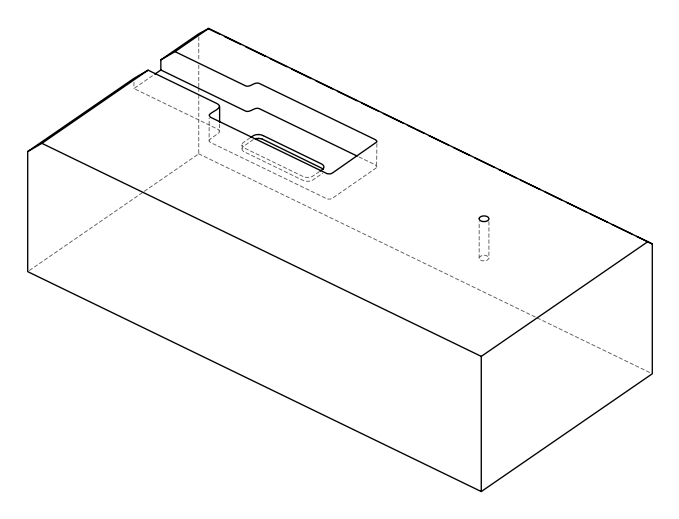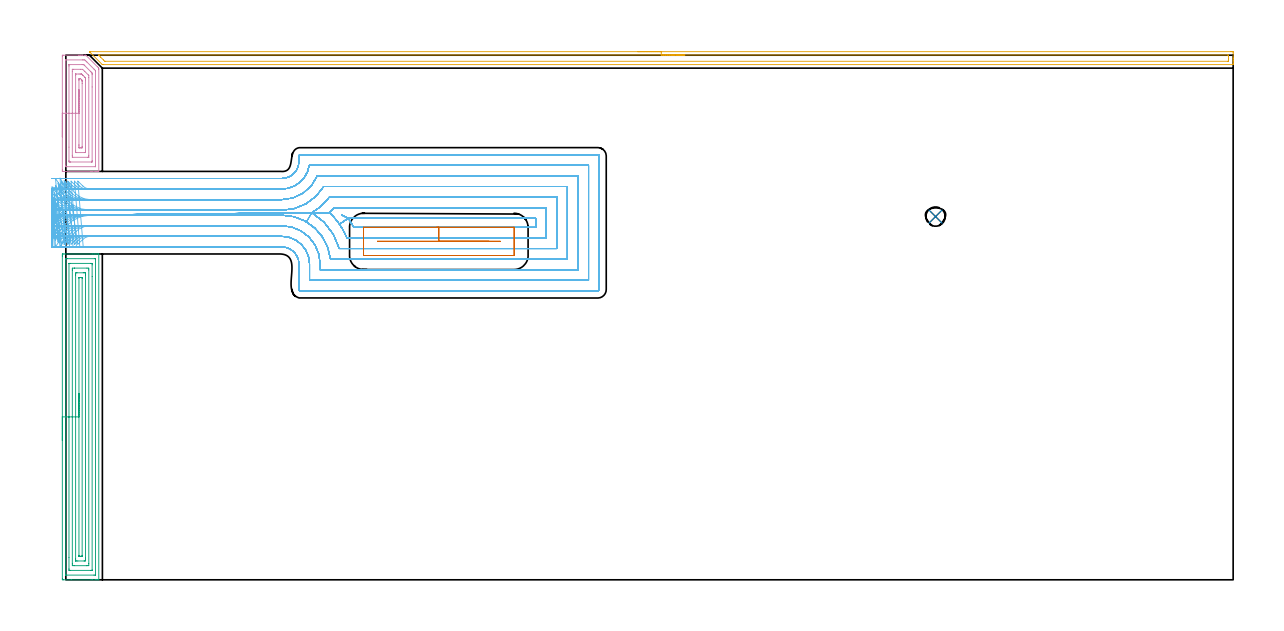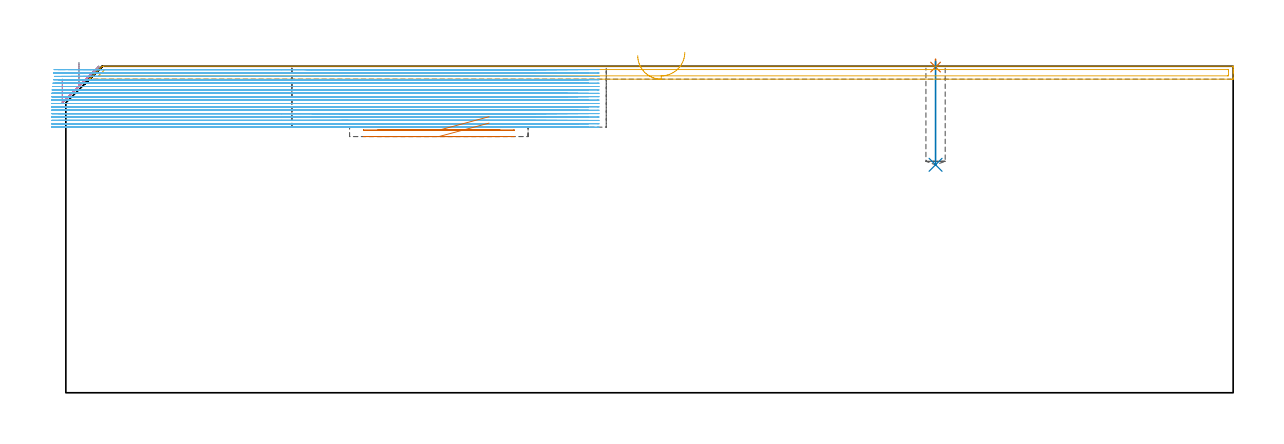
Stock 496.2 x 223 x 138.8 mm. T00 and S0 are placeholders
(PLAN: 7 operations, 4 tool changes, 126.7 min)
(1 SPOT_DRILL | STEP1POCKET | NXT0321_9005460120000 | 0.03 min | 2 mm3)
(2 DRILL_BLIND_HOLE_INTO_CENTER | STEP1POCKET | NXT0301_053 | 0.18 min | 2138 mm3)
(3 AREA_MILL | FG_CHAMFER_SURFACE | UGT0205_001 | 6.91 min | 17514 mm3)
(4 AREA_MILL_1 | FG_CHAMFER_SURFACE_1 | UGT0205_001 | 2.58 min | 6811 mm3)
(5 AREA_MILL_2 | FG_CHAMFER_SURFACE_2 | UGT0205_001 | 7.94 min | 7300 mm3)
(6 MILL_OPEN_POCKET | POCKET_OPEN | NXT0201_008 | Follow Part, ap 1.5, ae 75% | 107.83 min | 306696 mm3)
(7 MILL_RECTANGULAR_POCKET | POCKET_RECTANGULAR_STRAIGHT | UGT0201_129 | Follow Part, ap 2.975, ae 75% | 1.24 min | 7114 mm3)
(TOOL NXT0321_9005460120000 | NC Spot Drill, 142deg, 12mm, Carbide, Uncoated | D12 PA142 FL30 Z2)
(TOOL NXT0301_053 | Carbide Drill 8.2mm [860.1-0820-025A1-MM 2214] | D8.2 PA140 FL47 Z2)
(TOOL UGT0205_001 | Chamfer Mill 20 x 3 x 45 deg. | D20 FL50 Z2)
(TOOL NXT0201_008 | ENDMILL 6mm [2P460-0600-NA 1630] | D6 FL26 Z6)
(TOOL UGT0201_129 | Carbide End Mill 11.9 | D11.9 FL15 Z4)
(OP 1 SPOT_DRILL)
G17 G21 G94 G90
T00 M6
G54
G17 G0 G90 X369.7 Y154.4 S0 M3
G43 Z148.8 H0
G94 G81 G98 Z138.447 F250. R141.8
G80
M5
M2
(OP 2 DRILL_BLIND_HOLE_INTO_CENTER)
G17 G21 G94 G90
T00 M6
G54
G17 G0 G90 X369.7 Y154.4 S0 M3
G43 Z148.8 H1
G94 G81 G98 Z96.9 F250. R140.8
G80
M5
M2
(OP 3 AREA_MILL)
G17 G21 G94 G90
T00 M6
G54
G17 G0 G90 X-1.5 Y59.25 S1061 M3
G43 Z148.8 H0
Z133.3
G94 G1 Y59.288 Z132.428 F250.
Y59.402 Z131.563
Y59.591 Z130.712
Y59.853 Z129.88
Y60.187 Z129.074
Y60.59 Z128.3
Y61.058 Z127.564
Y61.59 Z126.872
Y62.179 Z126.229
Y62.822 Z125.64
Y63.514 Z125.108
Y64.25 Z124.64
Y65.024 Z124.237
Y65.83 Z123.903
Y66.662 Z123.641
Y67.514 Z123.452
Y68.378 Z123.338
Y69.25 Z123.3
Y137.622
X-1.498 Y137.906 Z123.302
X-1.492 Y138.493 Z123.306
X-1.483 Y138.497 Z123.314
X-0.891 Y138.499 Z123.906
X-0.297 Y138.5 Z124.5
X10.713 Z135.507
X11.309 Z136.106
X11.606 Z136.402
X12.202 Z136.998
X12.499 Z137.294
X13.079 Z137.878
X13.596 Z138.395
X13.948 Y138.493 Z138.74
X13.997 Y138.49 Z138.788
X14. Y138.352 Z138.8
Y0.148
X13.997 Y0.01 Z138.788
X13.948 Y0.007 Z138.74
X13.595 Y0. Z138.395
X13.092 Z137.891
X12.499 Z137.294
X11.309 Z136.106
X10.713 Z135.507
X2.263 Z127.06
X-1.13 Z123.667
X-1.19 Y0.001 Z123.607
X-1.492 Y0.01 Z123.306
X-1.499 Y0.309 Z123.299
Y0.335
X-1.5 Y69.25 Z123.3
X-0.086 Z124.714
Y136.21
X-0.084 Y136.297 Z124.716
X-0.079 Y136.469 Z124.721
X-0.075 Y136.492 Z124.725
X-0.069 Y136.495 Z124.731
X-0.046 Y136.498 Z124.754
X0.001 Y136.5 Z124.801
X0.516 Z125.316
X12.121 Z136.921
X12.499 Y136.497 Z137.299
X12.552 Y136.494 Z137.352
X12.579 Y136.49 Z137.379
X12.582 Y136.383 Z137.382
X12.585 Y136.21 Z137.385
X12.586 Y2.291 Z137.386
X12.584 Y2.203 Z137.384
X12.579 Y2.031 Z137.379
X12.575 Y2.008 Z137.375
X12.569 Y2.005 Z137.369
X12.546 Y2.002 Z137.346
X12.499 Y2. Z137.299
X11.984 Z136.784
X0.379 Z125.179
X0.001 Y2.003 Z124.801
X-0.052 Y2.006 Z124.748
X-0.079 Y2.01 Z124.721
X-0.082 Y2.117 Z124.718
X-0.085 Y2.29 Z124.715
X-0.086 Y69.25 Z124.714
X1.328 Z126.128
X1.329 Y134.339 Z126.129
X1.33 Y134.454 Z126.13
X1.332 Y134.481 Z126.132
X1.334 Y134.487 Z126.134
X1.358 Y134.492 Z126.158
X1.465 Y134.497 Z126.265
X1.626 Y134.5 Z126.426
X1.787 Z126.587
X10.553 Z135.353
X10.713 Y134.498 Z135.513
X10.874 Y134.494 Z135.674
X11.165 Y134.482 Z135.965
X11.167 Y134.339 Z135.967
X11.17 Y133.883 Z135.97
X11.171 Y128.978 Z135.971
Y4.161
X11.17 Y4.046 Z135.97
X11.168 Y4.019 Z135.968
X11.166 Y4.013 Z135.966
X11.141 Y4.008 Z135.941
X11.035 Y4.003 Z135.835
X10.874 Y4. Z135.674
X10.713 Z135.513
X1.947 Z126.747
X1.787 Y4.002 Z126.587
X1.626 Y4.006 Z126.426
X1.335 Y4.018 Z126.135
X1.333 Y4.161 Z126.133
X1.329 Y4.617 Z126.129
X1.328 Y9.494 Z126.128
Y69.25
X2.743 Z127.543
Y131.665
X2.75 Y132.486 Z127.55
X3.572 Y132.5 Z128.372
X3.628 Z128.428
X8.984 Z133.784
X9.75 Y132.484 Z134.55
X9.757 Y131.728 Z134.557
Y6.835
X9.75 Y6.014 Z134.55
X8.928 Y6. Z133.728
X8.872 Z133.672
X3.516 Z128.316
X2.75 Y6.016 Z127.55
X2.743 Y6.772 Z127.543
Y69.25
X4.157 Z128.957
Y129.297
X4.158 Y129.881 Z128.958
X4.16 Y130.186 Z128.96
X4.164 Y130.486 Z128.964
X4.465 Y130.494 Z129.265
X4.739 Y130.498 Z129.539
X7.416 Y130.5 Z132.216
X8.035 Y130.497 Z132.835
X8.315 Y130.493 Z133.115
X8.337 Y130.483 Z133.137
X8.339 Y130.47 Z133.139
X8.342 Y129.881 Z133.142
X8.343 Y129.574 Z133.143
Y9.203
X8.342 Y8.619 Z133.142
X8.34 Y8.314 Z133.14
X8.336 Y8.014 Z133.136
X8.035 Y8.006 Z132.835
X7.761 Y8.002 Z132.561
X5.084 Y8. Z129.884
X4.465 Y8.003 Z129.265
X4.185 Y8.007 Z128.985
X4.163 Y8.017 Z128.963
X4.161 Y8.03 Z128.961
X4.158 Y8.619 Z128.958
X4.157 Y8.926 Z128.957
Y69.25
X5.571 Z130.371
X5.572 Y128.098 Z130.372
X5.574 Y128.437 Z130.374
X5.576 Y128.478 Z130.376
X5.578 Y128.49 Z130.378
X5.606 Y128.493 Z130.406
X5.713 Y128.497 Z130.513
X5.848 Y128.5 Z130.648
X6.25 Z131.05
X6.741 Z131.541
X6.884 Y128.497 Z131.684
X6.914 Y128.493 Z131.714
X6.922 Y128.49 Z131.722
X6.925 Y128.481 Z131.725
X6.927 Y128.448 Z131.727
X6.929 Y128.312 Z131.729
Y128.098
X6.928 Y10.402 Z131.728
X6.926 Y10.063 Z131.726
X6.924 Y10.022 Z131.724
X6.922 Y10.01 Z131.722
X6.893 Y10.007 Z131.693
X6.787 Y10.003 Z131.587
X6.652 Y10. Z131.452
X6.25 Z131.05
X5.759 Z130.559
X5.616 Y10.003 Z130.416
X5.586 Y10.007 Z130.386
X5.578 Y10.01 Z130.378
X5.575 Y10.019 Z130.375
X5.573 Y10.052 Z130.373
X5.571 Y10.188 Z130.371
Y10.402
Y69.25
Y70.122 Z130.409
Y70.986 Z130.523
Y71.838 Z130.712
Y72.67 Z130.974
Y73.476 Z131.308
Y74.25 Z131.711
Y74.986 Z132.18
Y75.678 Z132.711
Y76.321 Z133.3
Y76.91 Z133.943
Y77.442 Z134.635
Y77.91 Z135.371
Y78.313 Z136.145
Y78.647 Z136.951
Y78.909 Z137.783
Y79.098 Z138.635
Y79.212 Z139.499
Y79.25 Z140.371
G0 Z148.8
M5
M2
(OP 4 AREA_MILL_1)
G17 G21 G94 G90
T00 M6
G54
G17 G0 G90 X-1.5 Y188.3 S1061 M3
G43 Z148.8 H0
Z133.3
G94 G1 Y188.338 Z132.428 F250.
Y188.452 Z131.563
Y188.641 Z130.712
Y188.903 Z129.88
Y189.237 Z129.074
Y189.64 Z128.3
Y190.109 Z127.564
Y190.64 Z126.872
Y191.229 Z126.229
Y191.872 Z125.64
Y192.564 Z125.108
Y193.3 Z124.64
Y194.074 Z124.237
Y194.88 Z123.903
Y195.712 Z123.641
Y196.564 Z123.452
Y197.428 Z123.338
Y198.3 Z123.3
Y222.395
X-1.497 Y222.682 Z123.302
X-1.492 Y222.99 Z123.306
X-1.179 Y223. Z123.618
X5.357 Z130.151
X5.933 Z130.729
X6.25 Z131.046
X6.825 Z131.621
X7.143 Z131.938
X8.065 Z132.865
X8.482 Y222.999 Z133.281
X8.497 Y222.998 Z133.296
X8.509 Y222.99 Z133.308
X13.391 Y218.11 Z138.189
X13.853 Y217.647 Z138.652
X13.998 Y217.495 Z138.787
X14. Y217.04 Z138.8
Y173.759
X13.997 Y173.61 Z138.788
X13.945 Y173.607 Z138.736
X13.567 Y173.6 Z138.366
X13.134 Z137.933
X12.499 Z137.294
X11.289 Z136.086
X10.713 Z135.508
X-1.13 Z123.667
X-1.495 Y173.601 Z123.302
X-1.496 Y173.602 Z123.301
X-1.499 Y174.205
X-1.5 Y198.3 Z123.3
X-0.086 Z124.714
Y220.697
X-0.084 Y220.784 Z124.716
X-0.079 Y220.957 Z124.721
X-0.077 Y220.992 Z124.723
X-0.071 Y220.994 Z124.729
X-0.047 Y220.997 Z124.753
X0.001 Y220.999 Z124.801
X7.143 Z131.943
X7.648 Y220.997 Z132.448
X8.035 Y220.99 Z132.835
X8.432 Y220.61 Z133.232
X8.928 Y220.121 Z133.728
X12.01 Y217.041 Z136.81
X12.499 Y216.55 Z137.299
X12.547 Y216.498 Z137.347
X12.57 Y216.47 Z137.37
X12.579 Y216.455 Z137.379
X12.581 Y216.409 Z137.381
X12.585 Y216.235 Z137.385
Y216.148
Y175.903
X12.584 Y175.816 Z137.384
X12.579 Y175.643 Z137.379
X12.577 Y175.608 Z137.377
X12.571 Y175.606 Z137.371
X12.547 Y175.603 Z137.347
X12.499 Y175.601 Z137.299
X0.39 Z125.19
X0.001 Y175.608 Z124.801
X-0.053 Y175.61 Z124.747
X-0.079 Y175.62 Z124.721
X-0.086 Y175.99 Z124.714
Y198.3
X1.328 Z126.128
X1.329 Y218.391 Z126.129
X1.33 Y218.826 Z126.13
X1.333 Y218.939 Z126.133
X1.335 Y218.987 Z126.135
X1.438 Y218.993 Z126.238
X1.613 Y218.999 Z126.413
X6.968 Y219. Z131.768
X7.143 Y218.997 Z131.943
X7.317 Y218.99 Z132.117
X7.615 Y218.974 Z132.415
X7.772 Y218.826 Z132.572
X8.035 Y218.565 Z132.835
X10.452 Y216.148 Z135.252
X10.713 Y215.884 Z135.513
X11.025 Y215.564 Z135.825
X11.165 Y215.404 Z135.965
X11.167 Y215.256 Z135.967
X11.17 Y214.799 Z135.97
X11.171 Y209.501 Z135.971
Y178.209
X11.17 Y177.775 Z135.97
X11.167 Y177.661 Z135.967
X11.165 Y177.613 Z135.965
X11.062 Y177.607 Z135.862
X10.887 Y177.601 Z135.687
X1.961 Z126.761
X1.787 Y177.604 Z126.587
X1.612 Y177.61 Z126.412
X1.335 Y177.631 Z126.135
X1.333 Y177.775 Z126.133
X1.329 Y178.232 Z126.129
X1.328 Y183.919 Z126.128
Y198.3
X2.743 Z127.543
Y216.148
X2.749 Y216.971 Z127.549
X2.752 Y216.991 Z127.552
X2.774 Y216.993 Z127.574
X2.826 Y216.997 Z127.626
X2.933 Y216.999 Z127.733
X3.146 Y217. Z127.946
X6.291 Z131.091
X7.143 Y216.99 Z131.943
X8.003 Y216.148 Z132.803
X8.035 Y216.116 Z132.835
X9.573 Y214.577 Z134.373
X9.679 Y214.468 Z134.479
X9.73 Y214.411 Z134.53
X9.75 Y214.385 Z134.55
X9.757 Y213.471 Z134.557
Y180.452
X9.751 Y179.629 Z134.551
X9.748 Y179.609 Z134.548
X9.726 Y179.607 Z134.526
X9.673 Y179.603 Z134.473
X9.567 Y179.601 Z134.367
X9.354 Y179.6 Z134.154
X2.924 Y179.601 Z127.724
X2.823 Y179.603 Z127.623
X2.773 Y179.606 Z127.573
X2.753 Y179.609 Z127.553
X2.75 Y179.622 Z127.55
X2.743 Y180.388 Z127.543
Y180.452
Y198.3
X4.157 Z128.957
Y214.363
X4.158 Y214.67 Z128.958
X4.162 Y214.978 Z128.962
X4.164 Y214.991 Z128.964
X4.167 Y214.994 Z128.967
X4.186 Y214.998 Z128.986
X4.226 Y214.999 Z129.026
X4.305 Y215. Z129.105
X5.613 Z130.413
X6.25 Y214.999 Z131.05
X6.509 Y214.997 Z131.309
X6.664 Y214.99 Z131.464
X6.719 Y214.966 Z131.519
X6.82 Y214.872 Z131.62
X6.948 Y214.749 Z131.748
X7.143 Y214.558 Z131.943
X7.338 Y214.363 Z132.138
X8.035 Y213.666 Z132.835
X8.229 Y213.471 Z133.029
X8.293 Y213.4 Z133.093
X8.336 Y213.35 Z133.136
X8.338 Y213.316 Z133.138
X8.341 Y213.166 Z133.141
X8.343 Y212.579 Z133.143
Y212.271
Y182.237
X8.342 Y181.93 Z133.142
X8.338 Y181.622 Z133.138
X8.336 Y181.609 Z133.136
X8.333 Y181.606 Z133.133
X8.314 Y181.602 Z133.114
X8.274 Y181.601 Z133.074
X8.195 Y181.6 Z132.995
X4.465 Y181.601 Z129.265
X4.205 Y181.604 Z129.005
X4.171 Y181.61 Z128.971
X4.163 Y181.619 Z128.963
X4.161 Y181.648 Z128.961
X4.158 Y182.237 Z128.958
X4.157 Y182.544 Z128.957
Y198.3
X5.571 Z130.371
X5.572 Y212.364 Z130.372
X5.573 Y212.579 Z130.373
X5.578 Y212.917 Z130.378
X5.582 Y212.99 Z130.382
X5.688 Y212.994 Z130.488
X5.831 Y212.997 Z130.631
X6.25 Y212.99 Z131.05
X6.671 Y212.579 Z131.471
X6.813 Y212.433 Z131.613
X6.921 Y212.319 Z131.721
X6.923 Y212.239 Z131.723
X6.928 Y211.901 Z131.728
Y211.686
X6.929 Y211.008 Z131.729
X6.928 Y184.236 Z131.728
X6.926 Y184.021 Z131.726
X6.922 Y183.683 Z131.722
X6.918 Y183.61 Z131.718
X6.812 Y183.605 Z131.612
X6.67 Y183.601 Z131.47
X6.25 Z131.05
X5.777 Y183.602 Z130.577
X5.618 Y183.607 Z130.418
X5.587 Y183.61 Z130.387
X5.578 Y183.663 Z130.378
X5.574 Y183.805 Z130.374
X5.572 Y184.021 Z130.372
X5.571 Y184.7 Z130.371
Y184.914
Y198.3
Y199.172 Z130.409
Y200.037 Z130.523
Y200.888 Z130.712
Y201.72 Z130.974
Y202.526 Z131.308
Y203.3 Z131.711
Y204.036 Z132.18
Y204.728 Z132.711
Y205.371 Z133.3
Y205.96 Z133.943
Y206.492 Z134.635
Y206.96 Z135.371
Y207.363 Z136.145
Y207.697 Z136.951
Y207.959 Z137.783
Y208.148 Z138.635
Y208.262 Z139.5
Y208.3 Z140.371
G0 Z148.8
M5
M2
(OP 5 AREA_MILL_2)
G17 G21 G94 G90
T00 M6
G54
G17 G0 G90 X243.1 Y224.5 S1061 M3
G43 Z148.8 H0
Z143.3
G94 G1 X243.138 Z142.428 F250.
X243.252 Z141.564
X243.441 Z140.712
X243.703 Z139.88
X244.037 Z139.074
X244.44 Z138.3
X244.909 Z137.564
X245.44 Z136.872
X246.029 Z136.229
X246.672 Z135.64
X247.364 Z135.108
X248.1 Z134.64
X248.874 Z134.237
X249.68 Z133.903
X250.512 Z133.641
X251.364 Z133.452
X252.229 Z133.338
X253.1 Z133.3
X495.05
X495.585 Y224.499 Z133.301
X496.115 Y224.494 Z133.303
X496.192 Y224.491 Z133.305
X496.2 Y223.968 Z133.828
Y222.194 Z135.601
Y221.641 Z136.156
Y221.306 Z136.49
Y220.754 Z137.043
Y220.419 Z137.376
Y219.75 Z138.049
Y219.401 Z138.399
Y219.033 Z138.758
X496.191 Y219.002 Z138.788
X496.032 Y219. Z138.8
X15.974
X15.499 Y219.007 Z138.793
X15.457 Y219.042 Z138.757
X10.169 Y224.331 Z133.467
X10.09 Y224.412 Z133.386
X10.014 Y224.491 Z133.305
X10.125 Y224.498 Z133.302
X10.169 Y224.5 Z133.3
X253.1
Y223.086 Z134.714
X493.794
X494.19 Y223.081 Z134.719
X494.198 Y222.684 Z135.116
X494.2 Y221.306 Z136.494
X494.198 Y220.91 Z136.89
X494.19 Y220.419 Z137.381
X493.804 Y220.414 Z137.386
X16.872
X16.543 Y220.419 Z137.381
X15.974 Y220.977 Z136.823
X14.756 Y222.194 Z135.606
X14.188 Y222.765 Z135.035
X13.881 Y223.081 Z134.719
X14.183 Y223.086 Z134.714
X253.1
X253.972 Z134.752
X254.837 Z134.866
X255.688 Z135.055
X256.52 Z135.317
X257.326 Z135.651
X258.1 Z136.054
X258.836 Z136.523
X259.528 Z137.054
X260.171 Z137.643
X260.761 Z138.286
X261.292 Z138.978
X261.76 Z139.714
X262.163 Z140.488
X262.497 Z141.294
X262.759 Z142.126
X262.948 Z142.978
X263.062 Z143.843
X263.1 Z144.714
G0 Z148.8
M5
M2
(OP 6 MILL_OPEN_POCKET)
G17 G21 G94 G90
T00 M6
G54
G17 G0 G90 X-5.006 Y151.308 S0 M3
G43 Z148.8 H1
Z137.361
G94 G1 X-3. Y153.538 F250.
G2 X-0.214 Y156.051 R18. F500.
X-3. Y158.564 R18.
G1 X-5.006 Y160.795 F250.
X-3.279 Y143.649
X-2.181 Y146.441
G2 X10.382 Y155. R13.5 F500.
G1 X91.8
G2 X102.286 Y152.164 R20.8
G1 X104.554 Y156.05
X112.064
G2 X116.316 Y151.142 R29.8
G1 X120.018 Y153.7
G2 X122.347 Y149.8 R34.3
G1 X199.7
Y153.7
X120.018
X117.223 Y155.094
X120.018 Y153.7
X116.316 Y151.142
G2 X119.456 Y145.3 R29.8
G1 X204.2
Y158.2
X114.16
G2 X112.064 Y156.05 R29.8
G1 X104.554
G2 X116.224 Y140.8 R25.3
G1 X208.7
Y162.7
X112.025
G2 X104.554 Y156.05 R25.3
G1 X101.449
X104.554
X102.286 Y152.164
G2 X112.494 Y136.3 R20.8
G1 X213.2
Y167.2
X109.637
G2 X91.8 Y157.1 R20.8
G1 X10.384
G2 X-2.18 Y165.661 R13.5
G1 X-3.278 Y168.453 F250.
X0.986 Y142.812 F500.
X2.32 Y145.5 F250.
G2 X10.382 Y150.5 R9. F500.
G1 X91.8
G2 X108.1 Y134.2 R16.3
G1 Y131.8
X217.7
Y171.7
X106.875
G2 X91.8 Y161.6 R16.3
G1 X10.384
G2 X2.322 Y166.601 R9.
G1 X0.988 Y169.288 F250.
X5.096 Y142.644 F500.
X7.25 Y144.732 F250.
G2 X10.382 Y146. R4.5 F500.
G1 X91.8
G2 X103.6 Y134.2 R11.8
G1 Y127.3
X222.2
Y176.2
X103.477
G2 X91.8 Y166.1 R11.8
G1 X10.384
G2 X7.241 Y167.379 R4.5
G1 X5.094 Y169.475 F250.
X7.382 Y141.5 F500.
X10.382 F250.
X91.8 F500.
G2 X99.1 Y134.2 R7.3
G1 Y123.3
G3 X99.6 Y122.8 R0.5
G1 X226.2
G3 X226.7 Y123.3 R0.5
G1 Y180.2
G3 X226.2 Y180.7 R0.5
G1 X99.6
G3 X99.1 Y180.2 R0.5
G1 Y177.9
G2 X91.8 Y170.6 R7.3
G1 X10.384
X7.384 F250.
G0 Z148.8
X-5.245 Y152.977
Z135.922
G1 X-3. Y154.967
G2 X-1.653 Y156.051 R18.
X-3. Y157.134 R18.
G1 X-5.244 Y159.125
X-4.364 Y145.265
X-2.941 Y147.906
G2 X8.943 Y155. R13.5 F500.
G1 X91.8
G2 X102.286 Y152.164 R20.8
G1 X104.554 Y156.05
X112.064
G2 X116.316 Y151.142 R29.8
G1 X120.018 Y153.7
G2 X122.347 Y149.8 R34.3
G1 X199.7
Y153.7
X120.018
X117.223 Y155.094
X120.018 Y153.7
X116.316 Y151.142
G2 X119.456 Y145.3 R29.8
G1 X204.2
Y158.2
X114.16
G2 X112.064 Y156.05 R29.8
G1 X104.554
G2 X116.224 Y140.8 R25.3
G1 X208.7
Y162.7
X112.025
G2 X104.554 Y156.05 R25.3
G1 X101.449
X104.554
X102.286 Y152.164
G2 X112.494 Y136.3 R20.8
G1 X213.2
Y167.2
X109.637
G2 X91.8 Y157.1 R20.8
G1 X8.945
G2 X-2.94 Y164.197 R13.5
G1 X-4.363 Y166.838 F250.
X-0.453 Y142.812 F500.
X0.88 Y145.5 F250.
G2 X8.943 Y150.5 R9. F500.
G1 X91.8
G2 X108.1 Y134.2 R16.3
G1 Y131.8
X217.7
Y171.7
X106.875
G2 X91.8 Y161.6 R16.3
G1 X8.945
G2 X0.882 Y166.601 R9.
G1 X-0.451 Y169.288 F250.
X3.657 Y142.644 F500.
X5.811 Y144.732 F250.
G2 X8.943 Y146. R4.5 F500.
G1 X91.8
G2 X103.6 Y134.2 R11.8
G1 Y127.3
X222.2
Y176.2
X103.477
G2 X91.8 Y166.1 R11.8
G1 X8.945
G2 X5.802 Y167.379 R4.5
G1 X3.655 Y169.475 F250.
X5.943 Y141.5 F500.
X8.943 F250.
X91.8 F500.
G2 X99.1 Y134.2 R7.3
G1 Y123.3
G3 X99.6 Y122.8 R0.5
G1 X226.2
G3 X226.7 Y123.3 R0.5
G1 Y180.2
G3 X226.2 Y180.7 R0.5
G1 X99.6
G3 X99.1 Y180.2 R0.5
G1 Y177.9
G2 X91.8 Y170.6 R7.3
G1 X8.945
X5.945 F250.
G0 Z148.8
X-4.885 Y147.647
Z134.483
G1 X-3. Y149.981
G2 X7.503 Y155. R13.5 F500.
G1 X104.554 Y156.05
X112.064
G2 X116.316 Y151.142 R29.8
G1 X120.018 Y153.7
G2 X122.347 Y149.8 R34.3
G1 X199.7
Y153.7
X120.018
X117.223 Y155.094
X120.018 Y153.7
X116.316 Y151.142
G2 X119.456 Y145.3 R29.8
G1 X204.2
Y158.2
X114.16
G2 X112.064 Y156.05 R29.8
G1 X104.554
G2 X116.224 Y140.8 R25.3
G1 X208.7
Y162.7
X112.025
G2 X104.554 Y156.05 R25.3
G1 X7.503 Y155.
X91.8
G2 X112.494 Y136.3 R20.8
G1 X213.2
Y167.2
X109.637
G2 X91.8 Y157.1 R20.8
G1 X7.506
G2 X-3. Y162.122 R13.5
G1 X-4.884 Y164.456 F250.
X-1.884 Y142.869 F500.
X-0.535 Y145.548 F250.
G2 X7.503 Y150.5 R9. F500.
G1 X91.8
G2 X108.1 Y134.2 R16.3
G1 Y131.8
X217.7
Y171.7
X106.875
G2 X91.8 Y161.6 R16.3
G1 X7.506
G2 X-0.533 Y166.552 R9.
G1 X-1.882 Y169.232 F250.
X2.217 Y142.644 F500.
X4.372 Y144.732 F250.
G2 X7.503 Y146. R4.5 F500.
G1 X91.8
G2 X103.6 Y134.2 R11.8
G1 Y127.3
X222.2
Y176.2
X103.477
G2 X91.8 Y166.1 R11.8
G1 X7.506
G2 X4.363 Y167.379 R4.5
G1 X2.216 Y169.475 F250.
X4.503 Y141.5 F500.
X7.503 F250.
X91.8 F500.
G2 X99.1 Y134.2 R7.3
G1 Y123.3
G3 X99.6 Y122.8 R0.5
G1 X226.2
G3 X226.7 Y123.3 R0.5
G1 Y180.2
G3 X226.2 Y180.7 R0.5
G1 X99.6
G3 X99.1 Y180.2 R0.5
G1 Y177.9
G2 X91.8 Y170.6 R7.3
G1 X7.506
X4.506 F250.
G0 Z148.8
X-5.223 Y149.491
Z133.044
G1 X-3. Y151.505
G2 X6.063 Y155. R13.5 F500.
G1 X104.554 Y156.05
X112.064
G2 X116.316 Y151.142 R29.8
G1 X120.018 Y153.7
G2 X122.347 Y149.8 R34.3
G1 X199.7
Y153.7
X120.018
X117.223 Y155.094
X120.018 Y153.7
X116.316 Y151.142
G2 X119.456 Y145.3 R29.8
G1 X204.2
Y158.2
X114.16
G2 X112.064 Y156.05 R29.8
G1 X104.554
G2 X116.224 Y140.8 R25.3
G1 X208.7
Y162.7
X112.025
G2 X104.554 Y156.05 R25.3
G1 X6.063 Y155.
X91.8
G2 X112.494 Y136.3 R20.8
G1 X213.2
Y167.2
X109.637
G2 X91.8 Y157.1 R20.8
G1 X6.066
G2 X-3. Y160.597 R13.5
G1 X-5.223 Y162.612 F250.
X-3.221 Y143.45
X-1.708 Y146.04
G2 X6.063 Y150.5 R9. F500.
G1 X91.8
G2 X108.1 Y134.2 R16.3
G1 Y131.8
X217.7
Y171.7
X106.875
G2 X91.8 Y161.6 R16.3
G1 X6.066
G2 X-1.706 Y166.062 R9.
G1 X-3.218 Y168.652 F250.
X0.777 Y142.644 F500.
X2.932 Y144.732 F250.
G2 X6.063 Y146. R4.5 F500.
G1 X91.8
G2 X103.6 Y134.2 R11.8
G1 Y127.3
X222.2
Y176.2
X103.477
G2 X91.8 Y166.1 R11.8
G1 X6.066
G2 X2.924 Y167.379 R4.5
G1 X0.776 Y169.475 F250.
X3.063 Y141.5 F500.
X6.063 F250.
X91.8 F500.
G2 X99.1 Y134.2 R7.3
G1 Y123.3
G3 X99.6 Y122.8 R0.5
G1 X226.2
G3 X226.7 Y123.3 R0.5
G1 Y180.2
G3 X226.2 Y180.7 R0.5
G1 X99.6
G3 X99.1 Y180.2 R0.5
G1 Y177.9
G2 X91.8 Y170.6 R7.3
G1 X6.066
X3.066 F250.
G0 Z148.8
X-5.481 Y150.976
Z131.605
G1 X-3. Y152.663
G2 X4.592 Y155. R13.5 F500.
G1 X104.554 Y156.05
X112.064
G2 X116.316 Y151.142 R29.8
G1 X120.018 Y153.7
G2 X122.347 Y149.8 R34.3
G1 X199.7
Y153.7
X120.018
X117.223 Y155.094
X120.018 Y153.7
X116.316 Y151.142
G2 X119.456 Y145.3 R29.8
G1 X204.2
Y158.2
X114.16
G2 X112.064 Y156.05 R29.8
G1 X104.554
G2 X116.224 Y140.8 R25.3
G1 X208.7
Y162.7
X112.025
G2 X104.554 Y156.05 R25.3
G1 X4.592 Y155.
X91.8
G2 X112.494 Y136.3 R20.8
G1 X213.2
Y167.2
X109.637
G2 X91.8 Y157.1 R20.8
G1 X4.592
G2 X-3. Y159.437 R13.5
G1 X-5.481 Y161.125 F250.
X-4.438 Y144.409
X-2.662 Y146.827
G2 X4.592 Y150.5 R9. F500.
G1 X91.8
G2 X108.1 Y134.2 R16.3
G1 Y131.8
X217.7
Y171.7
X106.875
G2 X91.8 Y161.6 R16.3
G1 X4.592
G2 X-2.655 Y165.264 R9.
G1 X-4.434 Y167.679 F250.
X-0.722 Y142.506 F500.
X1.377 Y144.649 F250.
G2 X4.592 Y146. R4.5 F500.
G1 X91.8
G2 X103.6 Y134.2 R11.8
G1 Y127.3
X222.2
Y176.2
X103.477
G2 X91.8 Y166.1 R11.8
G1 X4.592
G2 X1.346 Y167.483 R4.5
G1 X-0.731 Y169.647 F250.
X1.592 Y141.5 F500.
X4.592 F250.
X91.8 F500.
G2 X99.1 Y134.2 R7.3
G1 Y123.3
G3 X99.6 Y122.8 R0.5
G1 X226.2
G3 X226.7 Y123.3 R0.5
G1 Y180.2
G3 X226.2 Y180.7 R0.5
G1 X99.6
G3 X99.1 Y180.2 R0.5
G1 Y177.9
G2 X91.8 Y170.6 R7.3
G1 X4.592
X1.592 F250.
G0 Z148.8
X-5.694 Y152.304
Z130.167
G1 X-3. Y153.624
G2 X2.938 Y155. R13.5 F500.
G1 X104.554 Y156.05
X112.064
G2 X116.316 Y151.142 R29.8
G1 X120.018 Y153.7
G2 X122.347 Y149.8 R34.3
G1 X199.7
Y153.7
X120.018
X117.223 Y155.094
X120.018 Y153.7
X116.316 Y151.142
G2 X119.456 Y145.3 R29.8
G1 X204.2
Y158.2
X114.16
G2 X112.064 Y156.05 R29.8
G1 X104.554
G2 X116.224 Y140.8 R25.3
G1 X208.7
Y162.7
X112.025
G2 X104.554 Y156.05 R25.3
G1 X2.938 Y155.
X91.8
G2 X112.494 Y136.3 R20.8
G1 X213.2
Y167.2
X109.637
G2 X91.8 Y157.1 R20.8
G1 X2.934
G2 X-3. Y158.474 R13.5
G1 X-5.695 Y159.793 F250.
X-5.254 Y146.284
X-3. Y148.263
G2 X2.938 Y150.5 R9. F500.
G1 X91.8
G2 X108.1 Y134.2 R16.3
G1 Y131.8
X217.7
Y171.7
X106.875
G2 X91.8 Y161.6 R16.3
G1 X2.934
G2 X-3. Y163.833 R9.
G1 X-5.256 Y165.811 F250.
X-2.468 Y141.341 F500.
X-0.878 Y143.885 F250.
G2 X2.938 Y146. R4.5 F500.
G1 X91.8
G2 X103.6 Y134.2 R11.8
G1 Y127.3
X222.2
Y176.2
X103.477
G2 X91.8 Y166.1 R11.8
G1 X2.934
G2 X-0.873 Y168.2 R4.5
G1 X-2.473 Y170.738 F250.
X-0.062 Y141.5 F500.
X2.938 F250.
X91.8 F500.
G2 X99.1 Y134.2 R7.3
G1 Y123.3
G3 X99.6 Y122.8 R0.5
G1 X226.2
G3 X226.7 Y123.3 R0.5
G1 Y180.2
G3 X226.2 Y180.7 R0.5
G1 X99.6
G3 X99.1 Y180.2 R0.5
G1 Y177.9
G2 X91.8 Y170.6 R7.3
G1 X2.934
X-0.066 F250.
G0 Z148.8
X-5.865 Y153.502
Z128.728
G1 X-3. Y154.392
G2 X1.006 Y155. R13.5 F500.
G1 X104.554 Y156.05
X112.064
G2 X116.316 Y151.142 R29.8
G1 X120.018 Y153.7
G2 X122.347 Y149.8 R34.3
G1 X199.7
Y153.7
X120.018
X117.223 Y155.094
X120.018 Y153.7
X116.316 Y151.142
G2 X119.456 Y145.3 R29.8
G1 X204.2
Y158.2
X114.16
G2 X112.064 Y156.05 R29.8
G1 X104.554
G2 X116.224 Y140.8 R25.3
G1 X208.7
Y162.7
X112.025
G2 X104.554 Y156.05 R25.3
G1 X1.006 Y155.
X91.8
G2 X112.494 Y136.3 R20.8
G1 X213.2
Y167.2
X109.637
G2 X91.8 Y157.1 R20.8
G1 X1.022
G2 X-3. Y157.713 R13.5
G1 X-5.864 Y158.607 F250.
X-5.686 Y148.224
X-3. Y149.559
G2 X1.006 Y150.5 R9. F500.
G1 X91.8
G2 X108.1 Y134.2 R16.3
G1 Y131.8
X217.7
Y171.7
X106.875
G2 X91.8 Y161.6 R16.3
G1 X1.022
G2 X-3. Y162.549 R9.
G1 X-5.684 Y163.889 F250.
X-4.402 Y141.53
X-2.724 Y144.017
G2 X1.006 Y146. R4.5 F500.
G1 X91.8
G2 X103.6 Y134.2 R11.8
G1 Y127.3
X222.2
Y176.2
X103.477
G2 X91.8 Y166.1 R11.8
G1 X1.022
G2 X-2.706 Y168.08 R4.5
G1 X-4.386 Y170.565 F250.
X-1.994 Y141.5 F500.
X1.006 F250.
X91.8 F500.
G2 X99.1 Y134.2 R7.3
G1 Y123.3
G3 X99.6 Y122.8 R0.5
G1 X226.2
G3 X226.7 Y123.3 R0.5
G1 Y180.2
G3 X226.2 Y180.7 R0.5
G1 X99.6
G3 X99.1 Y180.2 R0.5
G1 Y177.9
G2 X91.8 Y170.6 R7.3
G1 X1.022
X-1.978 F250.
G0 Z148.8
X-5.991 Y154.726
Z127.289
G1 X-3. Y154.959
G2 X-1.951 Y155. R13.5 F500.
G1 X104.554 Y156.05
X112.064
G2 X116.316 Y151.142 R29.8
G1 X120.018 Y153.7
G2 X122.347 Y149.8 R34.3
G1 X199.7
Y153.7
X120.018
X117.223 Y155.094
X120.018 Y153.7
X116.316 Y151.142
G2 X119.456 Y145.3 R29.8
G1 X204.2
Y158.2
X114.16
G2 X112.064 Y156.05 R29.8
G1 X104.554
G2 X116.224 Y140.8 R25.3
G1 X208.7
Y162.7
X112.025
G2 X104.554 Y156.05 R25.3
G1 X-1.951 Y155.
X91.8
G2 X112.494 Y136.3 R20.8
G1 X213.2
Y167.2
X109.637
G2 X91.8 Y157.1 R20.8
G1 X-1.882
G2 X-3. Y157.146 R13.5
G1 X-5.99 Y157.395 F250.
X-5.98 Y150.089
X-3. Y150.439
G2 X-1.951 Y150.5 R9. F500.
G1 X91.8
G2 X108.1 Y134.2 R16.3
G1 Y131.8
X217.7
Y171.7
X106.875
G2 X91.8 Y161.6 R16.3
G1 X-1.882
G2 X-3. Y161.67 R9.
G1 X-5.977 Y162.042 F250.
X-5.917 Y145.176
X-3. Y145.876
G2 X-1.951 Y146. R4.5 F500.
G1 X91.8
G2 X103.6 Y134.2 R11.8
G1 Y127.3
X222.2
Y176.2
X103.477
G2 X91.8 Y166.1 R11.8
G1 X-1.882
G2 X-3. Y166.241 R4.5
G1 X-5.906 Y166.986 F250.
X-4.951 Y141.5
X-1.951
X91.8 F500.
G2 X99.1 Y134.2 R7.3
G1 Y123.3
G3 X99.6 Y122.8 R0.5
G1 X226.2
G3 X226.7 Y123.3 R0.5
G1 Y180.2
G3 X226.2 Y180.7 R0.5
G1 X99.6
G3 X99.1 Y180.2 R0.5
G1 Y177.9
G2 X91.8 Y170.6 R7.3
G1 X-1.882
X-4.882 F250.
G0 X-6. Y154.978 Z125.85
G1 X-3. Y155.
X-2.903 F500.
X104.554 Y156.05
X112.064
G2 X116.316 Y151.142 R29.8
G1 X120.018 Y153.7
G2 X122.347 Y149.8 R34.3
G1 X199.7
Y153.7
X120.018
X117.223 Y155.094
X120.018 Y153.7
X116.316 Y151.142
G2 X119.456 Y145.3 R29.8
G1 X204.2
Y158.2
X114.16
G2 X112.064 Y156.05 R29.8
G1 X104.554
G2 X116.224 Y140.8 R25.3
G1 X208.7
Y162.7
X112.025
G2 X104.554 Y156.05 R25.3
G1 X-2.903 Y155.
X91.8
G2 X112.494 Y136.3 R20.8
G1 X213.2
Y167.2
X109.637
G2 X91.8 Y157.1 R20.8
G1 X-2.87
X-3. Y157.101
X-6. Y157.13 F250.
Y150.467
X-3. Y150.499
X-2.903 Y150.5 F500.
X91.8
G2 X108.1 Y134.2 R16.3
G1 Y131.8
X217.7
Y171.7
X106.875
G2 X91.8 Y161.6 R16.3
G1 X-2.87
X-3. Y161.601
X-6. Y161.644 F250.
X-5.999 Y145.934
X-3. Y145.999
X-2.903 Y146. F500.
X91.8
G2 X103.6 Y134.2 R11.8
G1 Y127.3
X222.2
Y176.2
X103.477
G2 X91.8 Y166.1 R11.8
G1 X-2.87
X-3. Y166.102
X-5.999 Y166.189 F250.
X-5.903 Y141.5
X-2.903
X91.8 F500.
G2 X99.1 Y134.2 R7.3
G1 Y123.3
G3 X99.6 Y122.8 R0.5
G1 X226.2
G3 X226.7 Y123.3 R0.5
G1 Y180.2
G3 X226.2 Y180.7 R0.5
G1 X99.6
G3 X99.1 Y180.2 R0.5
G1 Y177.9
G2 X91.8 Y170.6 R7.3
G1 X-2.87
X-5.87 F250.
G0 X-6. Y155. Z124.411
G1 X-3.
X104.554 Y156.05 F500.
X112.064
G2 X116.316 Y151.142 R29.8
G1 X120.018 Y153.7
G2 X122.347 Y149.8 R34.3
G1 X199.7
Y153.7
X120.018
X117.223 Y155.094
X120.018 Y153.7
X116.316 Y151.142
G2 X119.456 Y145.3 R29.8
G1 X204.2
Y158.2
X114.16
G2 X112.064 Y156.05 R29.8
G1 X104.554
G2 X116.224 Y140.8 R25.3
G1 X208.7
Y162.7
X112.025
G2 X104.554 Y156.05 R25.3
G1 X-3. Y155.
X91.8
G2 X112.494 Y136.3 R20.8
G1 X213.2
Y167.2
X109.637
G2 X91.8 Y157.1 R20.8
G1 X-3.
X-6. F250.
Y150.5
X-3.
X91.8 F500.
G2 X108.1 Y134.2 R16.3
G1 Y131.8
X217.7
Y171.7
X106.875
G2 X91.8 Y161.6 R16.3
G1 X-3.
X-6. F250.
Y146.
X-3.
X91.8 F500.
G2 X103.6 Y134.2 R11.8
G1 Y127.3
X222.2
Y176.2
X103.477
G2 X91.8 Y166.1 R11.8
G1 X-3.
X-6. F250.
Y141.5
X-3.
X91.8 F500.
G2 X99.1 Y134.2 R7.3
G1 Y123.3
G3 X99.6 Y122.8 R0.5
G1 X226.2
G3 X226.7 Y123.3 R0.5
G1 Y180.2
G3 X226.2 Y180.7 R0.5
G1 X99.6
G3 X99.1 Y180.2 R0.5
G1 Y177.9
G2 X91.8 Y170.6 R7.3
G1 X-3.
X-6. F250.
G0 Y155. Z122.972
G1 X-3.
X104.554 Y156.05 F500.
X112.064
G2 X116.316 Y151.142 R29.8
G1 X120.018 Y153.7
G2 X122.347 Y149.8 R34.3
G1 X199.7
Y153.7
X120.018
X117.223 Y155.094
X120.018 Y153.7
X116.316 Y151.142
G2 X119.456 Y145.3 R29.8
G1 X204.2
Y158.2
X114.16
G2 X112.064 Y156.05 R29.8
G1 X104.554
G2 X116.224 Y140.8 R25.3
G1 X208.7
Y162.7
X112.025
G2 X104.554 Y156.05 R25.3
G1 X-3. Y155.
X91.8
G2 X112.494 Y136.3 R20.8
G1 X213.2
Y167.2
X109.637
G2 X91.8 Y157.1 R20.8
G1 X-3.
X-6. F250.
Y150.5
X-3.
X91.8 F500.
G2 X108.1 Y134.2 R16.3
G1 Y131.8
X217.7
Y171.7
X106.875
G2 X91.8 Y161.6 R16.3
G1 X-3.
X-6. F250.
Y146.
X-3.
X91.8 F500.
G2 X103.6 Y134.2 R11.8
G1 Y127.3
X222.2
Y176.2
X103.477
G2 X91.8 Y166.1 R11.8
G1 X-3.
X-6. F250.
Y141.5
X-3.
X91.8 F500.
G2 X99.1 Y134.2 R7.3
G1 Y123.3
G3 X99.6 Y122.8 R0.5
G1 X226.2
G3 X226.7 Y123.3 R0.5
G1 Y180.2
G3 X226.2 Y180.7 R0.5
G1 X99.6
G3 X99.1 Y180.2 R0.5
G1 Y177.9
G2 X91.8 Y170.6 R7.3
G1 X-3.
X-6. F250.
G0 Y155. Z121.533
G1 X-3.
X104.554 Y156.05 F500.
X112.064
G2 X116.316 Y151.142 R29.8
G1 X120.018 Y153.7
G2 X122.347 Y149.8 R34.3
G1 X199.7
Y153.7
X120.018
X117.223 Y155.094
X120.018 Y153.7
X116.316 Y151.142
G2 X119.456 Y145.3 R29.8
G1 X204.2
Y158.2
X114.16
G2 X112.064 Y156.05 R29.8
G1 X104.554
G2 X116.224 Y140.8 R25.3
G1 X208.7
Y162.7
X112.025
G2 X104.554 Y156.05 R25.3
G1 X-3. Y155.
X91.8
G2 X112.494 Y136.3 R20.8
G1 X213.2
Y167.2
X109.637
G2 X91.8 Y157.1 R20.8
G1 X-3.
X-6. F250.
Y150.5
X-3.
X91.8 F500.
G2 X108.1 Y134.2 R16.3
G1 Y131.8
X217.7
Y171.7
X106.875
G2 X91.8 Y161.6 R16.3
G1 X-3.
X-6. F250.
Y146.
X-3.
X91.8 F500.
G2 X103.6 Y134.2 R11.8
G1 Y127.3
X222.2
Y176.2
X103.477
G2 X91.8 Y166.1 R11.8
G1 X-3.
X-6. F250.
Y141.5
X-3.
X91.8 F500.
G2 X99.1 Y134.2 R7.3
G1 Y123.3
G3 X99.6 Y122.8 R0.5
G1 X226.2
G3 X226.7 Y123.3 R0.5
G1 Y180.2
G3 X226.2 Y180.7 R0.5
G1 X99.6
G3 X99.1 Y180.2 R0.5
G1 Y177.9
G2 X91.8 Y170.6 R7.3
G1 X-3.
X-6. F250.
G0 Y155. Z120.094
G1 X-3.
X104.554 Y156.05 F500.
X112.064
G2 X116.316 Y151.142 R29.8
G1 X120.018 Y153.7
G2 X122.347 Y149.8 R34.3
G1 X199.7
Y153.7
X120.018
X117.223 Y155.094
X120.018 Y153.7
X116.316 Y151.142
G2 X119.456 Y145.3 R29.8
G1 X204.2
Y158.2
X114.16
G2 X112.064 Y156.05 R29.8
G1 X104.554
G2 X116.224 Y140.8 R25.3
G1 X208.7
Y162.7
X112.025
G2 X104.554 Y156.05 R25.3
G1 X-3. Y155.
X91.8
G2 X112.494 Y136.3 R20.8
G1 X213.2
Y167.2
X109.637
G2 X91.8 Y157.1 R20.8
G1 X-3.
X-6. F250.
Y150.5
X-3.
X91.8 F500.
G2 X108.1 Y134.2 R16.3
G1 Y131.8
X217.7
Y171.7
X106.875
G2 X91.8 Y161.6 R16.3
G1 X-3.
X-6. F250.
Y146.
X-3.
X91.8 F500.
G2 X103.6 Y134.2 R11.8
G1 Y127.3
X222.2
Y176.2
X103.477
G2 X91.8 Y166.1 R11.8
G1 X-3.
X-6. F250.
Y141.5
X-3.
X91.8 F500.
G2 X99.1 Y134.2 R7.3
G1 Y123.3
G3 X99.6 Y122.8 R0.5
G1 X226.2
G3 X226.7 Y123.3 R0.5
G1 Y180.2
G3 X226.2 Y180.7 R0.5
G1 X99.6
G3 X99.1 Y180.2 R0.5
G1 Y177.9
G2 X91.8 Y170.6 R7.3
G1 X-3.
X-6. F250.
G0 Y155. Z118.656
G1 X-3.
X104.554 Y156.05 F500.
X112.064
G2 X116.316 Y151.142 R29.8
G1 X120.018 Y153.7
G2 X122.347 Y149.8 R34.3
G1 X199.7
Y153.7
X120.018
X117.223 Y155.094
X120.018 Y153.7
X116.316 Y151.142
G2 X119.456 Y145.3 R29.8
G1 X204.2
Y158.2
X114.16
G2 X112.064 Y156.05 R29.8
G1 X104.554
G2 X116.224 Y140.8 R25.3
G1 X208.7
Y162.7
X112.025
G2 X104.554 Y156.05 R25.3
G1 X-3. Y155.
X91.8
G2 X112.494 Y136.3 R20.8
G1 X213.2
Y167.2
X109.637
G2 X91.8 Y157.1 R20.8
G1 X-3.
X-6. F250.
Y150.5
X-3.
X91.8 F500.
G2 X108.1 Y134.2 R16.3
G1 Y131.8
X217.7
Y171.7
X106.875
G2 X91.8 Y161.6 R16.3
G1 X-3.
X-6. F250.
Y146.
X-3.
X91.8 F500.
G2 X103.6 Y134.2 R11.8
G1 Y127.3
X222.2
Y176.2
X103.477
G2 X91.8 Y166.1 R11.8
G1 X-3.
X-6. F250.
Y141.5
X-3.
X91.8 F500.
G2 X99.1 Y134.2 R7.3
G1 Y123.3
G3 X99.6 Y122.8 R0.5
G1 X226.2
G3 X226.7 Y123.3 R0.5
G1 Y180.2
G3 X226.2 Y180.7 R0.5
G1 X99.6
G3 X99.1 Y180.2 R0.5
G1 Y177.9
G2 X91.8 Y170.6 R7.3
G1 X-3.
X-6. F250.
G0 Y155. Z117.217
G1 X-3.
X104.554 Y156.05 F500.
X112.064
G2 X116.316 Y151.142 R29.8
G1 X120.018 Y153.7
G2 X122.347 Y149.8 R34.3
G1 X199.7
Y153.7
X120.018
X117.223 Y155.094
X120.018 Y153.7
X116.316 Y151.142
G2 X119.456 Y145.3 R29.8
G1 X204.2
Y158.2
X114.16
G2 X112.064 Y156.05 R29.8
G1 X104.554
G2 X116.224 Y140.8 R25.3
G1 X208.7
Y162.7
X112.025
G2 X104.554 Y156.05 R25.3
G1 X-3. Y155.
X91.8
G2 X112.494 Y136.3 R20.8
G1 X213.2
Y167.2
X109.637
G2 X91.8 Y157.1 R20.8
G1 X-3.
X-6. F250.
Y150.5
X-3.
X91.8 F500.
G2 X108.1 Y134.2 R16.3
G1 Y131.8
X217.7
Y171.7
X106.875
G2 X91.8 Y161.6 R16.3
G1 X-3.
X-6. F250.
Y146.
X-3.
X91.8 F500.
G2 X103.6 Y134.2 R11.8
G1 Y127.3
X222.2
Y176.2
X103.477
G2 X91.8 Y166.1 R11.8
G1 X-3.
X-6. F250.
Y141.5
X-3.
X91.8 F500.
G2 X99.1 Y134.2 R7.3
G1 Y123.3
G3 X99.6 Y122.8 R0.5
G1 X226.2
G3 X226.7 Y123.3 R0.5
G1 Y180.2
G3 X226.2 Y180.7 R0.5
G1 X99.6
G3 X99.1 Y180.2 R0.5
G1 Y177.9
G2 X91.8 Y170.6 R7.3
G1 X-3.
X-6. F250.
G0 Y155. Z115.778
G1 X-3.
X104.554 Y156.05 F500.
X112.064
G2 X116.316 Y151.142 R29.8
G1 X120.018 Y153.7
G2 X122.347 Y149.8 R34.3
G1 X199.7
Y153.7
X120.018
X117.223 Y155.094
X120.018 Y153.7
X116.316 Y151.142
G2 X119.456 Y145.3 R29.8
G1 X204.2
Y158.2
X114.16
G2 X112.064 Y156.05 R29.8
G1 X104.554
G2 X116.224 Y140.8 R25.3
G1 X208.7
Y162.7
X112.025
G2 X104.554 Y156.05 R25.3
G1 X-3. Y155.
X91.8
G2 X112.494 Y136.3 R20.8
G1 X213.2
Y167.2
X109.637
G2 X91.8 Y157.1 R20.8
G1 X-3.
X-6. F250.
Y150.5
X-3.
X91.8 F500.
G2 X108.1 Y134.2 R16.3
G1 Y131.8
X217.7
Y171.7
X106.875
G2 X91.8 Y161.6 R16.3
G1 X-3.
X-6. F250.
Y146.
X-3.
X91.8 F500.
G2 X103.6 Y134.2 R11.8
G1 Y127.3
X222.2
Y176.2
X103.477
G2 X91.8 Y166.1 R11.8
G1 X-3.
X-6. F250.
Y141.5
X-3.
X91.8 F500.
G2 X99.1 Y134.2 R7.3
G1 Y123.3
G3 X99.6 Y122.8 R0.5
G1 X226.2
G3 X226.7 Y123.3 R0.5
G1 Y180.2
G3 X226.2 Y180.7 R0.5
G1 X99.6
G3 X99.1 Y180.2 R0.5
G1 Y177.9
G2 X91.8 Y170.6 R7.3
G1 X-3.
X-6. F250.
G0 Y155. Z114.339
G1 X-3.
X104.554 Y156.05 F500.
X112.064
G2 X116.316 Y151.142 R29.8
G1 X120.018 Y153.7
G2 X122.347 Y149.8 R34.3
G1 X199.7
Y153.7
X120.018
X117.223 Y155.094
X120.018 Y153.7
X116.316 Y151.142
G2 X119.456 Y145.3 R29.8
G1 X204.2
Y158.2
X114.16
G2 X112.064 Y156.05 R29.8
G1 X104.554
G2 X116.224 Y140.8 R25.3
G1 X208.7
Y162.7
X112.025
G2 X104.554 Y156.05 R25.3
G1 X-3. Y155.
X91.8
G2 X112.494 Y136.3 R20.8
G1 X213.2
Y167.2
X109.637
G2 X91.8 Y157.1 R20.8
G1 X-3.
X-6. F250.
Y150.5
X-3.
X91.8 F500.
G2 X108.1 Y134.2 R16.3
G1 Y131.8
X217.7
Y171.7
X106.875
G2 X91.8 Y161.6 R16.3
G1 X-3.
X-6. F250.
Y146.
X-3.
X91.8 F500.
G2 X103.6 Y134.2 R11.8
G1 Y127.3
X222.2
Y176.2
X103.477
G2 X91.8 Y166.1 R11.8
G1 X-3.
X-6. F250.
Y141.5
X-3.
X91.8 F500.
G2 X99.1 Y134.2 R7.3
G1 Y123.3
G3 X99.6 Y122.8 R0.5
G1 X226.2
G3 X226.7 Y123.3 R0.5
G1 Y180.2
G3 X226.2 Y180.7 R0.5
G1 X99.6
G3 X99.1 Y180.2 R0.5
G1 Y177.9
G2 X91.8 Y170.6 R7.3
G1 X-3.
X-6. F250.
G0 Y155. Z112.9
G1 X-3.
X104.554 Y156.05 F500.
X112.064
G2 X116.316 Y151.142 R29.8
G1 X120.018 Y153.7
G2 X122.347 Y149.8 R34.3
G1 X199.7
Y153.7
X120.018
X117.223 Y155.094
X120.018 Y153.7
X116.316 Y151.142
G2 X119.456 Y145.3 R29.8
G1 X204.2
Y158.2
X114.16
G2 X112.064 Y156.05 R29.8
G1 X104.554
G2 X116.224 Y140.8 R25.3
G1 X208.7
Y162.7
X112.025
G2 X104.554 Y156.05 R25.3
G1 X-3. Y155.
X91.8
G2 X112.494 Y136.3 R20.8
G1 X213.2
Y167.2
X109.637
G2 X91.8 Y157.1 R20.8
G1 X-3.
X-6. F250.
Y150.5
X-3.
X91.8 F500.
G2 X108.1 Y134.2 R16.3
G1 Y131.8
X217.7
Y171.7
X106.875
G2 X91.8 Y161.6 R16.3
G1 X-3.
X-6. F250.
Y146.
X-3.
X91.8 F500.
G2 X103.6 Y134.2 R11.8
G1 Y127.3
X222.2
Y176.2
X103.477
G2 X91.8 Y166.1 R11.8
G1 X-3.
X-6. F250.
Y141.5
X-3.
X91.8 F500.
G2 X99.1 Y134.2 R7.3
G1 Y123.3
G3 X99.6 Y122.8 R0.5
G1 X226.2
G3 X226.7 Y123.3 R0.5
G1 Y180.2
G3 X226.2 Y180.7 R0.5
G1 X99.6
G3 X99.1 Y180.2 R0.5
G1 Y177.9
G2 X91.8 Y170.6 R7.3
G1 X-3.
X-6. F250.
G0 Z148.8
M5
M2
(OP 7 MILL_RECTANGULAR_POCKET)
G17 G21 G94 G90
T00 M6
G54
G17 G0 G90 X179.891 Y143.9 S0 M3
G43 Z148.8 H0
Z117.336
G94 G1 X158.55 Z111.618 F250.
X132.5 F500.
Y143.8
X184.6
Y143.9
X158.55
Y149.85
X126.6
X126.57 Y149.852
X126.548 Y149.83
X126.55 Y149.8
Y137.9
X126.548 Y137.87
X126.57 Y137.848
X126.6 Y137.85
X190.5
X190.53 Y137.848
X190.552 Y137.87
X190.55 Y137.9
Y149.8
X190.552 Y149.83
X190.53 Y149.852
X190.5 Y149.85
X158.55
X157.55
G0 X179.891 Y143.9 Z114.618
G1 X158.55 Z108.9 F250.
X132.5 F500.
Y143.8
X184.6
Y143.9
X158.55
Y149.85
X126.6
X126.57 Y149.852
X126.548 Y149.83
X126.55 Y149.8
Y137.9
X126.548 Y137.87
X126.57 Y137.848
X126.6 Y137.85
X190.5
X190.53 Y137.848
X190.552 Y137.87
X190.55 Y137.9
Y149.8
X190.552 Y149.83
X190.53 Y149.852
X190.5 Y149.85
X158.55
X157.55
G0 Z148.8
M5
M2
